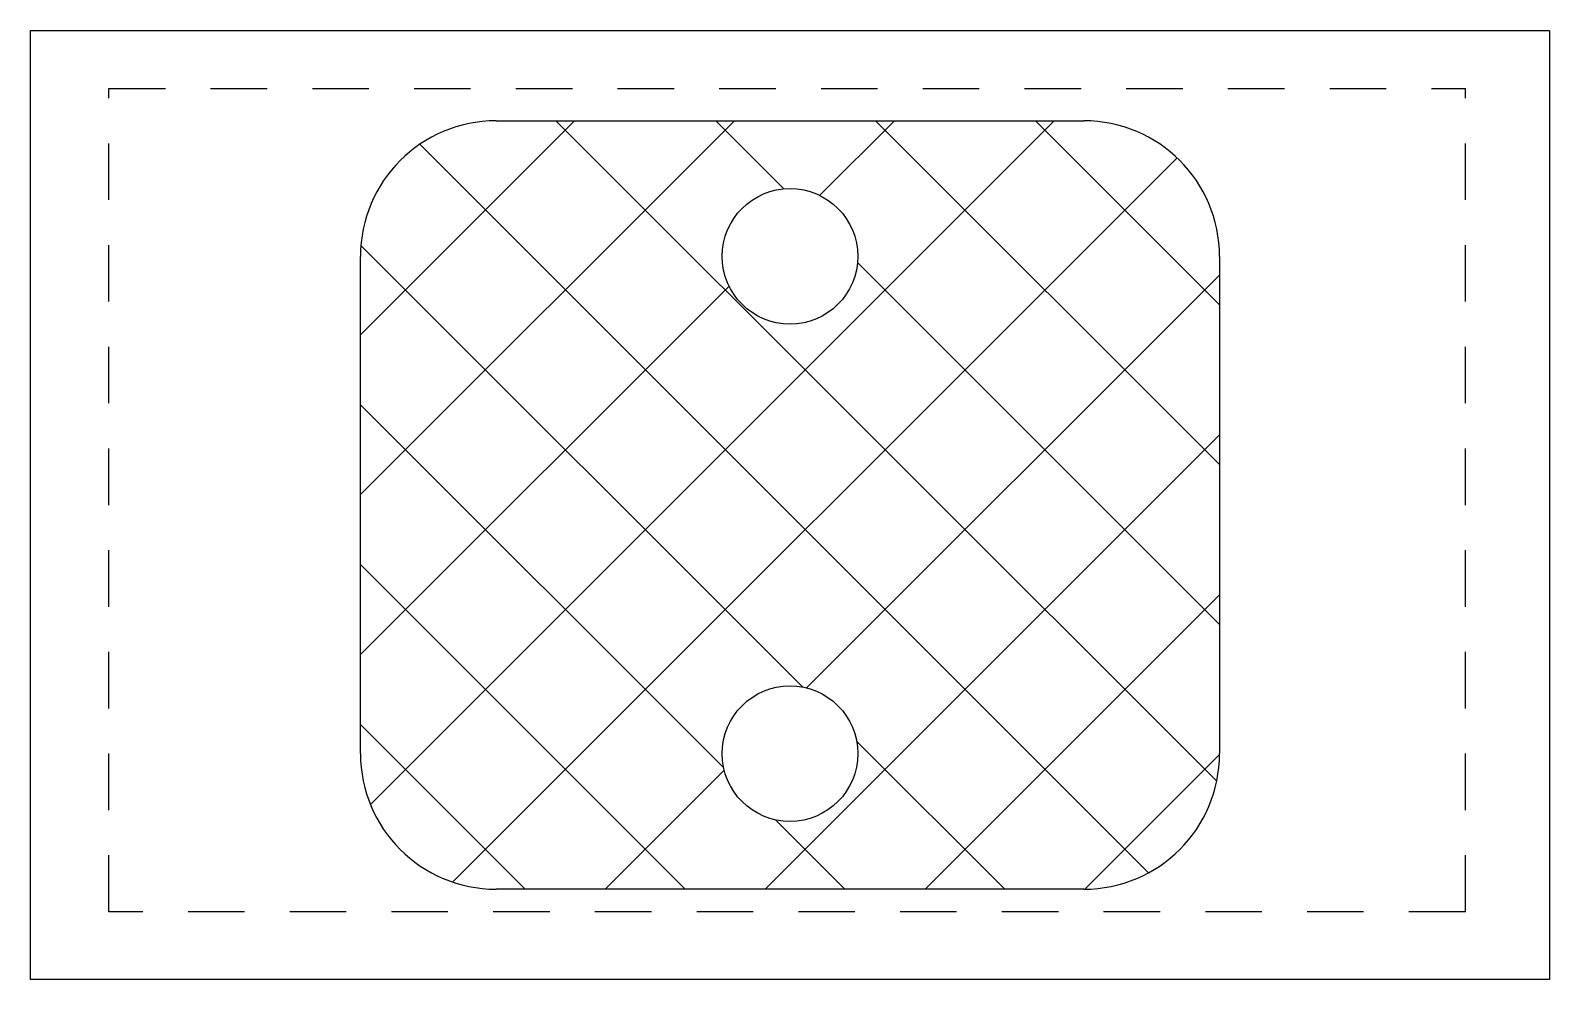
# Model space of a CAD drawing. Extents: x -3.36 to 0, y -2.1 to 0.
import ezdxf

# ---------------------------------------------------------------- set-up
doc = ezdxf.new("R2010")
doc.units = 0
doc.header["$LTSCALE"] = 0.5
doc.header["$MEASUREMENT"] = 0
doc.linetypes.add('HIDDEN', pattern=[0.375, 0.25, -0.125])
doc.layers.get('0').update_dxf_attribs({"linetype": 'CONTINUOUS'})
doc.layers.add('DETALHES', color=4, linetype='CONTINUOUS')

# ---------------------------------------------------------------- blocks, each defined once
blk = doc.blocks.new('*X0')
at = {"color": 0}
for p, q in [((-112.4797, 110.259), (-112.0661, 110.6726)), ((-112.4797, 110.4357), (-112.2429, 110.6726)), ((-112.4687, 109.9163), (-111.7125, 110.6726)), ((-111.5328, 109.9419), (-112.2635, 110.6726)), ((-112.0115, 110.5972), (-112.0868, 110.6726)), ((-111.9719, 110.59), (-111.8893, 110.6726)), ((-111.5297, 110.2922), (-111.91, 110.6726)), ((-111.5297, 110.469), (-111.7332, 110.6726)), ((-111.6084, 109.8406), (-112.4142, 110.6465)), ((-112.3778, 109.8305), (-111.5767, 110.6316)), ((-111.9908, 110.0463), (-112.4792, 110.5346)), ((-111.5297, 110.1155), (-111.93, 110.5158)), ((-111.9863, 110.0453), (-111.5297, 110.5019)), ((-112.4797, 110.0822), (-112.0721, 110.4897)), ((-112.078, 109.9567), (-112.4797, 110.3584)), ((-112.0322, 109.8226), (-111.5297, 110.3251)), ((-112.1206, 109.8226), (-112.4797, 110.1816)), ((-111.8554, 109.8226), (-111.5297, 110.1483)), ((-112.2974, 109.8226), (-112.4797, 110.0048)), ((-111.7671, 109.8226), (-111.931, 109.9864)), ((-111.6786, 109.8226), (-111.5297, 109.9715)), ((-112.209, 109.8226), (-112.0774, 109.9541)), ((-111.9439, 109.8226), (-112.0206, 109.8993))]:
    blk.add_line(p, q, dxfattribs=at)

msp = doc.modelspace()

# ---------------------------------------------------------------- linework, layer by layer
at = {"layer": 'DETALHES', "color": 2, "linetype": 'HIDDEN'}
for p, q in [((-3.1864, -0.1289), (-0.1864, -0.1289)), ((-3.1864, -1.95), (-3.1864, -0.1289)), ((-0.1864, -1.95), (-0.1864, -0.1289)), ((-0.1864, -1.95), (-3.1864, -1.95))]:
    msp.add_line(p, q, dxfattribs=at)
at = {"layer": 'DETALHES', "color": 3}
for p, q in [((-2.33, -0.2), (-1.03, -0.2)), ((-2.63, -1.6), (-2.63, -0.5)), ((-0.73, -0.5), (-0.73, -1.6)), ((-1.03, -1.9), (-2.33, -1.9))]:
    msp.add_line(p, q, dxfattribs=at)
msp.add_lwpolyline([(-3.36, -2.1), (-3.36, 0), (0, 0), (0, -2.1)], close=True, dxfattribs=at)
for centre in [(-1.68, -0.5), (-1.68, -1.6)]:
    msp.add_circle(centre, 0.15, dxfattribs=at)
for centre, start, end in [((-2.33, -0.5), 90, 180), ((-1.03, -0.5), 0, 90), ((-2.33, -1.6), 180, 270), ((-1.03, -1.6), 270, 0)]:
    msp.add_arc(centre, 0.3, start, end, dxfattribs=at)

# ---------------------------------------------------------------- block references
at = {"layer": 'DETALHES', "color": 1, "xscale": 2, "yscale": 2, "zscale": 2}
msp.add_blockref('*X0', (222.3294, -221.5451), dxfattribs=at)

doc.saveas('drawing.dxf')
